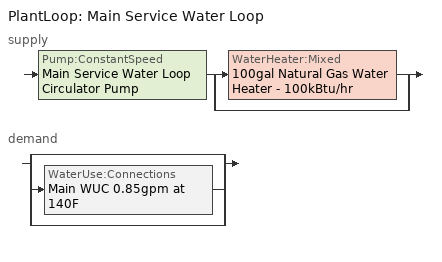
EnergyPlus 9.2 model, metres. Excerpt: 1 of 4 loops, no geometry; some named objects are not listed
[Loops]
PlantLoop 'Main Service Water Loop'
 supply: Pump:ConstantSpeed 'Main Service Water Loop Circulator Pump' > split
  | WaterHeater:Mixed '100gal Natural Gas Water Heater - 100kBtu/hr'
  | bypass
 demand: split
  | bypass
  | WaterUse:Connections 'Main WUC 0.85gpm at 140F'
  | bypass
[SetpointManager:Scheduled]
Service hot water setpoint manager: Control Variable=Temperature; Schedule=Service Water Loop Temp - 140F
[PlantLoop]
Main Service Water Loop: Fluid Type=Water; Plant Equipment Operation Scheme=Main Service Water Loop Operation Schemes; Maximum Loop Temperature {C}=60; Minimum Loop Temperature {C}=10; Maximum Loop Flow Rate {m3/s}=Autosize; Minimum Loop Flow Rate {m3/s}=0; Plant Loop Volume {m3}=Autocalculate; Load Distribution Scheme=Optimal; Plant Loop Demand Calculation Scheme=SingleSetpoint
[Sizing:Plant]
Main Service Water Loop: Loop Type=Heating; Design Loop Exit Temperature {C}=60; Loop Design Temperature Difference {deltaC}=5; Sizing Option=NonCoincident; Zone Timesteps in Averaging Window=1; Coincident Sizing Factor Mode=None
[Pump:ConstantSpeed]
Main Service Water Loop Circulator Pump: Design Flow Rate {m3/s}=Autosize; Design Pump Head {Pa}=29891; Design Power Consumption {W}=Autosize; Motor Efficiency=0.3; Fraction of Motor Inefficiencies to Fluid Stream=0; Pump Control Type=Intermittent; Design Power Sizing Method=PowerPerFlowPerPressure; Design Electric Power per Unit Flow Rate {W/(m3/s)}=348701.1; Design Shaft Power per Unit Flow Rate per Unit Head=1.28205
[WaterHeater:Mixed]
100gal Natural Gas Water Heater - 100kBtu/hr: Tank Volume {m3}=0.378541; Setpoint Temperature Schedule=Service Water Loop Temp - 140F; Deadband Temperature Difference {deltaC}=2; Maximum Temperature Limit {C}=60; Heater Control Type=Cycle; Heater Maximum Capacity {W}=29307.1; Heater Ignition Minimum Flow Rate {m3/s}=0; Heater Ignition Delay {s}=0; Heater Fuel Type=NaturalGas; Heater Thermal Efficiency=0.78; Off Cycle Parasitic Fuel Consumption Rate {W}=1276.95; Off Cycle Parasitic Fuel Type=NaturalGas; Off Cycle Parasitic Heat Fraction to Tank=0.8; On Cycle Parasitic Fuel Consumption Rate {W}=1276.95; On Cycle Parasitic Fuel Type=NaturalGas; On Cycle Parasitic Heat Fraction to Tank=0; Ambient Temperature Indicator=Zone; Ambient Temperature Zone=Mechanical_Bot ZN; Off Cycle Loss Coefficient to Ambient Temperature {W/K}=6; Off Cycle Loss Fraction to Zone=1; On Cycle Loss Coefficient to Ambient Temperature {W/K}=6; On Cycle Loss Fraction to Zone=1; Use Side Effectiveness=1; Source Side Effectiveness=1; Use Side Design Flow Rate {m3/s}=Autosize; Source Side Design Flow Rate {m3/s}=Autosize; Indirect Water Heating Recovery Time {hr}=1.5; Source Side Flow Control Mode=IndirectHeatPrimarySetpoint
[WaterUse:Connections]
Main WUC 0.85gpm at 140F: Water Use Equipment Name 1=Main Service Water Use 0.85gpm at 140F
[WaterUse:Equipment]
Main Service Water Use 0.85gpm at 140F: Peak Flow Rate {m3/s}=5.36267e-05; Flow Rate Fraction Schedule=OfficeMedium BLDG_SWH_SCH; Target Temperature Schedule=Mixed Water At Faucet Temp - 140F; Sensible Fraction Schedule=Fraction Sensible - 0.2; Latent Fraction Schedule=Fraction Latent - 0.05
[PlantEquipmentOperationSchemes]
Main Service Water Loop Operation Schemes: Control Scheme Object Type 1=PlantEquipmentOperation:HeatingLoad; Control Scheme Name 1=Main Service Water Loop Heating Operation Scheme; Control Scheme Schedule Name 1=Always On Discrete
[PlantEquipmentOperation:HeatingLoad]
Main Service Water Loop Heating Operation Scheme: Load Range Lower Limit 1 {W}=0; Load Range Upper Limit 1 {W}=1000000000; Range Equipment List Name 1=Main Service Water Loop Heating Equipment List
[PlantEquipmentList]
Main Service Water Loop Heating Equipment List: WaterHeater:Mixed, 100gal Natural Gas Water Heater - 100kBtu/hr
[Schedule:Day:Interval]
Fraction Latent - 0.05 Default: No, 24:00, 0.05
Fraction Sensible - 0.2 Default: No, 24:00, 0.2
Mixed Water At Faucet Temp - 140F Default; Service Water Loop Temp - 140F Default: No, 24:00, 60
OfficeMedium BLDG_SWH_SCH Default: No, 06:00, 0, 11:00, 0.04, 13:00, 0.06, 14:00, 0.09, 15:00, 0.06, 18:00, 0.04, 24:00, 0
OfficeMedium BLDG_SWH_SCH SmrDsn|Wkdy Day; OfficeMedium BLDG_SWH_SCH Summer Design Day: No, 06:00, 0, 07:00, 0.07, 08:00, 0.19, 09:00, 0.35, 10:00, 0.38, 11:00, 0.39, 12:00, 0.47, 13:00, 0.57, 14:00, 0.54, 15:00, 0.34, 16:00, 0.33, 17:00, 0.44, 18:00, 0.26, 19:00, 0.21, 20:00, 0.15, 21:00, 0.17, 22:00, 0.08, 24:00, 0.05
OfficeMedium BLDG_SWH_SCH Winter Design Day; OfficeMedium BLDG_SWH_SCH WntrDsn|Sat Day: No, 06:00, 0, 07:00, 0.07, 08:00, 0.11, 09:00, 0.15, 10:00, 0.21, 11:00, 0.19, 12:00, 0.23, 13:00, 0.2, 14:00, 0.19, 15:00, 0.15, 16:00, 0.13, 17:00, 0.14, 19:00, 0.07, 24:00, 0
[Schedule:Week:Daily]
Fraction Latent - 0.05 Week Rule - Jan1-Dec31: Fraction Latent - 0.05 Default, Fraction Latent - 0.05 Default, Fraction Latent - 0.05 Default, Fraction Latent - 0.05 Default, Fraction Latent - 0.05 Default, Fraction Latent - 0.05 Default, Fraction Latent - 0.05 Default, Fraction Latent - 0.05 Default, Fraction Latent - 0.05 Default, Fraction Latent - 0.05 Default, Fraction Latent - 0.05 Default, Fraction Latent - 0.05 Default
Fraction Sensible - 0.2 Week Rule - Jan1-Dec31: Fraction Sensible - 0.2 Default, Fraction Sensible - 0.2 Default, Fraction Sensible - 0.2 Default, Fraction Sensible - 0.2 Default, Fraction Sensible - 0.2 Default, Fraction Sensible - 0.2 Default, Fraction Sensible - 0.2 Default, Fraction Sensible - 0.2 Default, Fraction Sensible - 0.2 Default, Fraction Sensible - 0.2 Default, Fraction Sensible - 0.2 Default, Fraction Sensible - 0.2 Default
Mixed Water At Faucet Temp - 140F Week Rule - Jan1-Dec31: Mixed Water At Faucet Temp - 140F Default, Mixed Water At Faucet Temp - 140F Default, Mixed Water At Faucet Temp - 140F Default, Mixed Water At Faucet Temp - 140F Default, Mixed Water At Faucet Temp - 140F Default, Mixed Water At Faucet Temp - 140F Default, Mixed Water At Faucet Temp - 140F Default, Mixed Water At Faucet Temp - 140F Default, Mixed Water At Faucet Temp - 140F Default, Mixed Water At Faucet Temp - 140F Default, Mixed Water At Faucet Temp - 140F Default, Mixed Water At Faucet Temp - 140F Default
OfficeMedium BLDG_SWH_SCH Week Rule - Jan1-Dec31: OfficeMedium BLDG_SWH_SCH Default, OfficeMedium BLDG_SWH_SCH SmrDsn|Wkdy Day, OfficeMedium BLDG_SWH_SCH SmrDsn|Wkdy Day, OfficeMedium BLDG_SWH_SCH SmrDsn|Wkdy Day, OfficeMedium BLDG_SWH_SCH SmrDsn|Wkdy Day, OfficeMedium BLDG_SWH_SCH SmrDsn|Wkdy Day, OfficeMedium BLDG_SWH_SCH WntrDsn|Sat Day, OfficeMedium BLDG_SWH_SCH Default, OfficeMedium BLDG_SWH_SCH Summer Design Day, OfficeMedium BLDG_SWH_SCH Winter Design Day, OfficeMedium BLDG_SWH_SCH Default, OfficeMedium BLDG_SWH_SCH Default
Service Water Loop Temp - 140F Week Rule - Jan1-Dec31: Service Water Loop Temp - 140F Default, Service Water Loop Temp - 140F Default, Service Water Loop Temp - 140F Default, Service Water Loop Temp - 140F Default, Service Water Loop Temp - 140F Default, Service Water Loop Temp - 140F Default, Service Water Loop Temp - 140F Default, Service Water Loop Temp - 140F Default, Service Water Loop Temp - 140F Default, Service Water Loop Temp - 140F Default, Service Water Loop Temp - 140F Default, Service Water Loop Temp - 140F Default
[Schedule:Year]
Fraction Latent - 0.05: Fraction Latent - 0.05 Week Rule - Jan1-Dec31, 1, 1, 12, 31
Fraction Sensible - 0.2: Fraction Sensible - 0.2 Week Rule - Jan1-Dec31, 1, 1, 12, 31
Mixed Water At Faucet Temp - 140F: Mixed Water At Faucet Temp - 140F Week Rule - Jan1-Dec31, 1, 1, 12, 31
OfficeMedium BLDG_SWH_SCH: OfficeMedium BLDG_SWH_SCH Week Rule - Jan1-Dec31, 1, 1, 12, 31
Service Water Loop Temp - 140F: Service Water Loop Temp - 140F Week Rule - Jan1-Dec31, 1, 1, 12, 31
[Schedule:Constant]
Always On Discrete: Hourly Value=1
